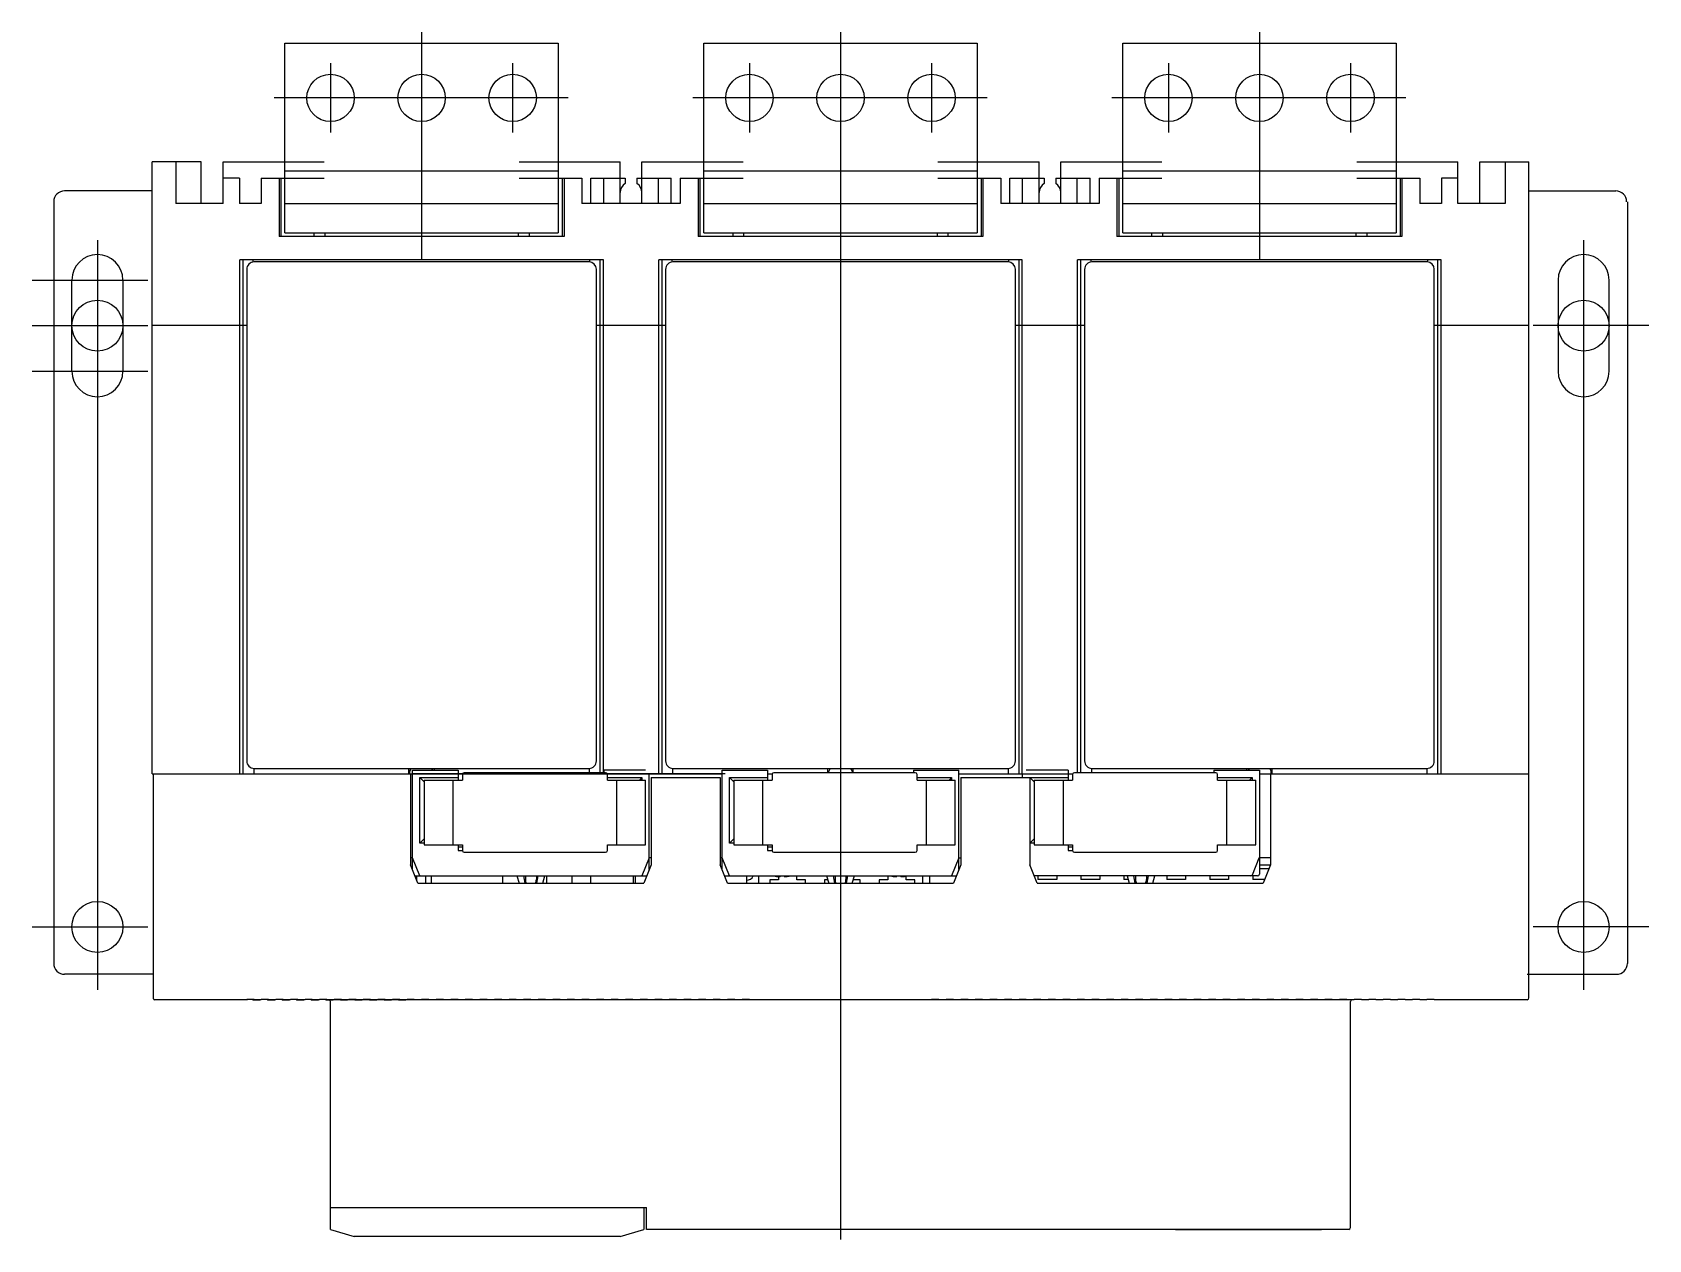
# Model space of a CAD drawing. Header units: inches. Extents: x 0 to 444, y 0 to 331.
import ezdxf

# ---------------------------------------------------------------- set-up
doc = ezdxf.new("R2010")
doc.units = ezdxf.units.IN
doc.layers.add('1', color=1, linetype='Continuous')
doc.layers.add('5', color=3, linetype='Continuous')

# ---------------------------------------------------------------- blocks, each defined once
blk = doc.blocks.new('A$C09355D79')
at = {"linetype": 'Continuous'}
for p, q in [((3, 3), (3, 78)), ((3, 78), (55, 78)), ((38, 3), (38, 78)), ((47, 3), (47, 78)), ((55, 3), (55, 78)), ((55, 3), (3, 3))]:
    blk.add_line(p, q, dxfattribs=at)
for centre in [(18, 65.5), (18, 40.5), (18, 15.5)]:
    blk.add_circle(centre, 6.5, dxfattribs=at)
at = {"layer": '1'}
for p, q in [((18, 80.73), (18, 0)), ((8.5, 65.5), (27.5, 65.5)), ((0, 40.5), (58, 40.5)), ((0.64, 40.5), (57.01, 40.5)), ((8.5, 15.5), (27.5, 15.5))]:
    blk.add_line(p, q, dxfattribs=at)
blk = doc.blocks.new('236')
at = {"linetype": 'Continuous'}
for p, q in [((29940.36, -116444.65), (29940.36, -116276.65)), ((29953.86, -116276.65), (29940.36, -116276.65)), ((29946.86, -116276.65), (29946.86, -116288.15)), ((29953.86, -116288.15), (29953.86, -116276.65)), ((29959.86, -116288.15), (29959.86, -116276.65)), ((29959.86, -116276.65), (29987.61, -116276.65)), ((30041.11, -116276.65), (30068.86, -116276.65)), ((30068.86, -116288.15), (30068.86, -116276.65)), ((30074.86, -116288.15), (30074.86, -116276.65)), ((30074.86, -116276.65), (30102.61, -116276.65)), ((30156.11, -116276.65), (30183.86, -116276.65)), ((30183.86, -116288.15), (30183.86, -116276.65)), ((30189.86, -116288.15), (30189.86, -116276.65)), ((30189.86, -116276.65), (30217.61, -116276.65)), ((30271.11, -116276.65), (30298.86, -116276.65)), ((30298.86, -116288.15), (30298.86, -116276.65)), ((30304.86, -116288.15), (30304.86, -116276.65)), ((30304.86, -116276.65), (30318.36, -116276.65)), ((30311.86, -116276.65), (30311.86, -116288.15)), ((30318.36, -116506.15), (30318.36, -116276.65)), ((29964.36, -116281.15), (29959.86, -116281.15)), ((29964.36, -116281.15), (29964.36, -116288.15)), ((29970.36, -116281.15), (29970.36, -116288.15)), ((29970.36, -116281.15), (29987.61, -116281.15)), ((29975.26, -116281.15), (29975.26, -116297.15)), ((29975.76, -116281.15), (29975.76, -116297.15)), ((30041.11, -116281.15), (30058.36, -116281.15)), ((30052.96, -116281.15), (30052.96, -116297.15)), ((30053.46, -116281.15), (30053.46, -116297.15)), ((30058.36, -116281.15), (30058.36, -116288.15)), ((30060.86, -116281.15), (30070.26, -116281.15)), ((30060.86, -116288.15), (30060.86, -116281.15)), ((30064.36, -116288.15), (30064.36, -116281.15)), ((30070.26, -116281.15), (30070.26, -116282.62)), ((30073.46, -116281.15), (30082.86, -116281.15)), ((30073.46, -116281.15), (30073.46, -116282.62)), ((30079.36, -116288.15), (30079.36, -116281.15)), ((30082.86, -116288.15), (30082.86, -116281.15)), ((30085.36, -116281.15), (30085.36, -116288.15)), ((30085.36, -116281.15), (30102.61, -116281.15)), ((30090.26, -116281.15), (30090.26, -116297.15)), ((30090.76, -116281.15), (30090.76, -116297.15)), ((30156.11, -116281.15), (30173.36, -116281.15)), ((30167.96, -116281.15), (30167.96, -116297.15)), ((30168.46, -116281.15), (30168.46, -116297.15)), ((30173.36, -116281.15), (30173.36, -116288.15)), ((30175.86, -116288.15), (30175.86, -116281.15)), ((30175.86, -116281.15), (30185.26, -116281.15)), ((30179.36, -116288.15), (30179.36, -116281.15)), ((30185.26, -116281.15), (30185.26, -116282.62)), ((30188.46, -116281.15), (30197.86, -116281.15)), ((30188.46, -116281.15), (30188.46, -116282.62)), ((30194.36, -116288.15), (30194.36, -116281.15)), ((30197.86, -116288.15), (30197.86, -116281.15)), ((30200.36, -116281.15), (30200.36, -116288.15)), ((30200.36, -116281.15), (30217.61, -116281.15)), ((30205.26, -116281.15), (30205.26, -116297.15)), ((30205.76, -116281.15), (30205.76, -116297.15)), ((30271.11, -116281.15), (30288.36, -116281.15)), ((30282.96, -116281.15), (30282.96, -116297.15)), ((30283.46, -116281.15), (30283.46, -116297.15)), ((30288.36, -116281.15), (30288.36, -116288.15)), ((30298.86, -116281.15), (30294.36, -116281.15)), ((30294.36, -116281.15), (30294.36, -116288.15)), ((29959.86, -116288.15), (29946.86, -116288.15)), ((29970.36, -116288.15), (29964.36, -116288.15)), ((30085.36, -116288.15), (30058.36, -116288.15)), ((30200.36, -116288.15), (30173.36, -116288.15)), ((30294.36, -116288.15), (30288.36, -116288.15)), ((30311.86, -116288.15), (30298.86, -116288.15)), ((30053.46, -116297.15), (29975.26, -116297.15)), ((29984.86, -116297.15), (29984.86, -116296.15)), ((29984.86, -116296.15), (30043.86, -116296.15)), ((29987.86, -116297.15), (29987.86, -116296.15)), ((30040.86, -116296.15), (30040.86, -116297.15)), ((30043.86, -116296.15), (30043.86, -116297.15)), ((30168.46, -116297.15), (30090.26, -116297.15)), ((30099.86, -116297.15), (30099.86, -116296.15)), ((30099.86, -116296.15), (30158.86, -116296.15)), ((30102.86, -116297.15), (30102.86, -116296.15)), ((30155.86, -116296.15), (30155.86, -116297.15)), ((30158.86, -116296.15), (30158.86, -116297.15)), ((30283.46, -116297.15), (30205.26, -116297.15)), ((30214.86, -116296.15), (30273.86, -116296.15)), ((30214.86, -116297.15), (30214.86, -116296.15)), ((30217.86, -116297.15), (30217.86, -116296.15)), ((30270.86, -116296.15), (30270.86, -116297.15)), ((30273.86, -116296.15), (30273.86, -116297.15)), ((30064.27, -116303.55), (29964.45, -116303.55)), ((29964.45, -116444.65), (29964.45, -116303.55)), ((29965.36, -116444.65), (29965.36, -116303.55)), ((29966.36, -116306.2), (29966.36, -116441.1)), ((29968.16, -116304.15), (29968.16, -116303.55)), ((30060.36, -116304.15), (29968.41, -116304.15)), ((30060.56, -116304.15), (30060.56, -116303.55)), ((30062.36, -116441.1), (30062.36, -116306.15)), ((30063.36, -116444.35), (30063.36, -116303.55)), ((30064.27, -116444.35), (30064.27, -116303.55)), ((30179.27, -116303.55), (30079.45, -116303.55)), ((30079.45, -116444.65), (30079.45, -116303.55)), ((30080.36, -116444.65), (30080.36, -116303.55)), ((30081.36, -116306.2), (30081.36, -116441.1)), ((30083.16, -116304.15), (30083.16, -116303.55)), ((30175.36, -116304.15), (30083.41, -116304.15)), ((30175.56, -116304.15), (30175.56, -116303.55)), ((30177.36, -116441.1), (30177.36, -116306.15)), ((30178.36, -116444.65), (30178.36, -116303.55)), ((30179.27, -116444.65), (30179.27, -116303.55)), ((30294.27, -116303.55), (30194.45, -116303.55)), ((30194.45, -116444.35), (30194.45, -116303.55)), ((30195.36, -116444.35), (30195.36, -116303.55)), ((30196.36, -116306.2), (30196.36, -116441.1)), ((30198.16, -116304.15), (30198.16, -116303.55)), ((30290.36, -116304.15), (30198.41, -116304.15)), ((30290.56, -116304.15), (30290.56, -116303.55)), ((30292.36, -116441.1), (30292.36, -116306.15)), ((30293.36, -116444.65), (30293.36, -116303.55)), ((30294.27, -116444.65), (30294.27, -116303.55)), ((29966.36, -116321.65), (29940.36, -116321.65)), ((30081.36, -116321.65), (30062.36, -116321.65)), ((30196.36, -116321.65), (30177.36, -116321.65)), ((30318.36, -116321.65), (30292.36, -116321.65)), ((29968.36, -116444.65), (29968.36, -116443.15)), ((29968.41, -116443.15), (30060.31, -116443.15)), ((30010.86, -116444.65), (30010.86, -116443.15)), ((30010.86, -116443.65), (30011.26, -116443.65)), ((30011.51, -116443.15), (30011.11, -116443.95)), ((30011.11, -116444.65), (30011.11, -116443.95)), ((30011.86, -116443.65), (30024.36, -116443.65)), ((30011.86, -116470.9), (30011.86, -116443.65)), ((30017.46, -116443.65), (30017.21, -116443.15)), ((30017.86, -116443.65), (30017.86, -116443.15)), ((30024.36, -116443.65), (30024.36, -116446.35)), ((30060.36, -116443.15), (30060.36, -116444.35)), ((30075.86, -116443.65), (30064.36, -116443.65)), ((30064.36, -116443.65), (30064.36, -116444.35)), ((30083.36, -116444.65), (30083.36, -116443.15)), ((30083.41, -116443.15), (30175.31, -116443.15)), ((30096.86, -116443.65), (30109.36, -116443.65)), ((30096.86, -116470.9), (30096.86, -116443.65)), ((30109.36, -116443.65), (30109.36, -116446.35)), ((30125.86, -116444.35), (30125.86, -116443.15)), ((30126.51, -116443.15), (30126.11, -116443.95)), ((30126.11, -116444.35), (30126.11, -116443.95)), ((30132.61, -116443.95), (30132.21, -116443.15)), ((30132.61, -116444.35), (30132.61, -116443.95)), ((30132.86, -116444.35), (30132.86, -116443.15)), ((30149.36, -116443.65), (30149.36, -116444.35)), ((30149.36, -116443.65), (30161.86, -116443.65)), ((30161.86, -116470.9), (30161.86, -116443.65)), ((30175.36, -116443.15), (30175.36, -116444.65)), ((30191.86, -116443.65), (30180.36, -116443.65)), ((30191.86, -116443.65), (30191.86, -116446.35)), ((30198.36, -116444.35), (30198.36, -116443.15)), ((30198.41, -116443.15), (30290.31, -116443.15)), ((30231.86, -116443.65), (30244.36, -116443.65)), ((30231.86, -116443.65), (30231.86, -116444.35)), ((30240.86, -116443.65), (30240.86, -116443.15)), ((30241.51, -116443.15), (30241.26, -116443.65)), ((30244.36, -116443.65), (30244.36, -116472.15)), ((30247.61, -116443.95), (30247.21, -116443.15)), ((30247.46, -116443.65), (30247.86, -116443.65)), ((30247.61, -116444.65), (30247.61, -116443.95)), ((30247.86, -116444.65), (30247.86, -116443.15)), ((30290.36, -116443.15), (30290.36, -116444.65)), ((29940.36, -116444.65), (30096.86, -116444.65)), ((29940.76, -116506.35), (29940.76, -116444.65)), ((30011.36, -116444.65), (30011.36, -116469.65)), ((30097.72, -116444.65), (30011.86, -116444.65)), ((30013.86, -116445.65), (30024.36, -116445.65)), ((30013.86, -116445.65), (30015.06, -116446.85)), ((30013.86, -116463.65), (30013.86, -116445.65)), ((30015.06, -116446.35), (30025.56, -116446.35)), ((30015.06, -116446.35), (30015.06, -116464.15)), ((30023.06, -116464.15), (30023.06, -116446.35)), ((30024.36, -116444.65), (30025.56, -116444.65)), ((30025.56, -116444.85), (30025.56, -116446.35)), ((30064.86, -116444.35), (30026.06, -116444.35)), ((30065.36, -116444.65), (30096.86, -116444.65)), ((30065.36, -116446.35), (30065.36, -116444.85)), ((30065.36, -116445.65), (30074.86, -116445.65)), ((30065.36, -116446.35), (30075.86, -116446.35)), ((30067.86, -116446.35), (30067.86, -116464.15)), ((30074.86, -116445.65), (30074.16, -116446.35)), ((30074.86, -116445.65), (30074.86, -116446.35)), ((30075.86, -116464.15), (30075.86, -116446.35)), ((30076.86, -116470.9), (30076.86, -116444.65)), ((30077.36, -116445.65), (30077.36, -116469.65)), ((30077.36, -116445.65), (30096.36, -116445.65)), ((30096.36, -116445.65), (30096.36, -116469.65)), ((30098.86, -116445.65), (30109.36, -116445.65)), ((30098.86, -116445.65), (30100.06, -116446.85)), ((30098.86, -116463.65), (30098.86, -116445.65)), ((30100.06, -116446.35), (30110.56, -116446.35)), ((30100.06, -116446.35), (30100.06, -116464.15)), ((30108.06, -116464.15), (30108.06, -116446.35)), ((30109.36, -116444.65), (30110.56, -116444.65)), ((30110.56, -116444.85), (30110.56, -116446.35)), ((30149.86, -116444.35), (30111.06, -116444.35)), ((30150.36, -116446.35), (30150.36, -116444.85)), ((30150.36, -116445.65), (30159.86, -116445.65)), ((30150.36, -116446.35), (30160.86, -116446.35)), ((30152.86, -116446.35), (30152.86, -116464.15)), ((30159.86, -116445.65), (30159.16, -116446.35)), ((30159.86, -116445.65), (30159.86, -116446.35)), ((30160.86, -116464.15), (30160.86, -116446.35)), ((30161.86, -116444.65), (30193.06, -116444.65)), ((30162.36, -116445.65), (30162.36, -116469.65)), ((30162.36, -116445.65), (30191.86, -116445.65)), ((30179.36, -116445.65), (30179.36, -116444.65)), ((30181.36, -116445.65), (30181.36, -116469.65)), ((30181.36, -116445.65), (30182.56, -116446.85)), ((30182.56, -116446.35), (30193.06, -116446.35)), ((30182.56, -116446.35), (30182.56, -116464.15)), ((30190.56, -116464.15), (30190.56, -116446.35)), ((30193.06, -116444.85), (30193.06, -116446.35)), ((30232.36, -116444.35), (30193.56, -116444.35)), ((30232.86, -116446.35), (30232.86, -116444.85)), ((30232.86, -116445.65), (30242.36, -116445.65)), ((30232.86, -116446.35), (30243.36, -116446.35)), ((30235.36, -116446.35), (30235.36, -116464.15)), ((30242.36, -116445.65), (30241.66, -116446.35)), ((30242.36, -116445.65), (30242.36, -116446.35)), ((30243.36, -116464.15), (30243.36, -116446.35)), ((30244.36, -116444.65), (30318.36, -116444.65)), ((30247.36, -116444.65), (30247.36, -116469.65)), ((30013.86, -116463.65), (30015.06, -116462.45)), ((30015.06, -116463.65), (30013.86, -116463.65)), ((30015.06, -116464.15), (30025.56, -116464.15)), ((30024.36, -116464.15), (30024.36, -116465.65)), ((30024.36, -116464.65), (30025.56, -116464.65)), ((30024.36, -116465.65), (30025.56, -116465.65)), ((30025.56, -116464.15), (30025.56, -116465.65)), ((30026.06, -116466.15), (30064.86, -116466.15)), ((30065.36, -116464.15), (30075.86, -116464.15)), ((30065.36, -116465.65), (30065.36, -116464.15)), ((30098.86, -116463.65), (30100.06, -116462.45)), ((30100.06, -116463.65), (30098.86, -116463.65)), ((30100.06, -116464.15), (30110.56, -116464.15)), ((30109.36, -116464.15), (30109.36, -116465.65)), ((30109.36, -116464.65), (30110.56, -116464.65)), ((30109.36, -116465.65), (30110.56, -116465.65)), ((30110.56, -116464.15), (30110.56, -116465.65)), ((30111.06, -116466.15), (30149.86, -116466.15)), ((30150.36, -116465.65), (30150.36, -116464.15)), ((30150.36, -116464.15), (30160.86, -116464.15)), ((30181.36, -116463.65), (30182.56, -116462.45)), ((30182.56, -116463.65), (30181.36, -116463.65)), ((30182.56, -116464.15), (30193.06, -116464.15)), ((30191.86, -116464.15), (30191.86, -116465.65)), ((30191.86, -116464.65), (30193.06, -116464.65)), ((30191.86, -116465.65), (30193.06, -116465.65)), ((30193.06, -116464.15), (30193.06, -116465.65)), ((30193.56, -116466.15), (30232.36, -116466.15)), ((30232.86, -116464.15), (30243.36, -116464.15)), ((30232.86, -116465.65), (30232.86, -116464.15)), ((30011.86, -116467.65), (30011.36, -116467.65)), ((30013.36, -116474.65), (30011.36, -116469.65)), ((30011.56, -116470.21), (30011.86, -116470.21)), ((30013.86, -116472.65), (30011.86, -116467.65)), ((30076.86, -116467.65), (30074.86, -116472.65)), ((30077.36, -116469.65), (30075.36, -116474.65)), ((30077.36, -116467.65), (30076.86, -116467.65)), ((30096.86, -116467.65), (30096.36, -116467.65)), ((30098.36, -116474.65), (30096.36, -116469.65)), ((30098.86, -116472.65), (30096.86, -116467.65)), ((30161.86, -116467.65), (30159.86, -116472.65)), ((30162.36, -116469.65), (30160.36, -116474.65)), ((30161.86, -116467.65), (30162.36, -116467.65)), ((30183.36, -116474.65), (30181.36, -116469.65)), ((30242.48, -116472.34), (30244.32, -116467.74)), ((30247.36, -116467.65), (30244.36, -116467.65)), ((30244.36, -116469.65), (30247.36, -116469.65)), ((30244.36, -116470.65), (30246.96, -116470.65)), ((30247.36, -116469.65), (30245.36, -116474.65)), ((30012.86, -116472.65), (30075.86, -116472.65)), ((30013.06, -116473.9), (30013.06, -116472.65)), ((30013.36, -116474.65), (30075.36, -116474.65)), ((30015.56, -116474.65), (30015.56, -116472.65)), ((30017.06, -116474.65), (30017.06, -116472.65)), ((30036.66, -116474.65), (30036.66, -116472.65)), ((30040.53, -116472.65), (30041.12, -116474.65)), ((30042.33, -116472.65), (30042.69, -116474.65)), ((30042.86, -116472.65), (30042.86, -116473.68)), ((30045.86, -116472.65), (30045.86, -116473.68)), ((30046.03, -116474.65), (30046.38, -116472.65)), ((30047.6, -116474.65), (30048.18, -116472.65)), ((30048.66, -116472.65), (30048.66, -116474.65)), ((30055.56, -116472.65), (30055.56, -116474.65)), ((30060.76, -116472.65), (30060.76, -116474.65)), ((30072.56, -116474.65), (30072.56, -116472.65)), ((30073.06, -116474.65), (30073.06, -116472.65)), ((30097.86, -116472.65), (30160.86, -116472.65)), ((30098.36, -116474.65), (30160.36, -116474.65)), ((30103.56, -116472.65), (30103.56, -116474.65)), ((30106.86, -116472.65), (30106.86, -116474.65)), ((30112.36, -116473.7), (30109.96, -116473.7)), ((30109.96, -116473.7), (30109.96, -116474.65)), ((30112.36, -116472.85), (30112.36, -116473.7)), ((30112.83, -116472.81), (30112.85, -116472.65)), ((30113.87, -116472.65), (30113.88, -116472.81)), ((30117.36, -116473.7), (30117.36, -116472.65)), ((30119.76, -116473.7), (30117.36, -116473.7)), ((30119.76, -116474.65), (30119.76, -116473.7)), ((30125.84, -116473.7), (30124.96, -116473.7)), ((30124.96, -116473.7), (30124.96, -116474.65)), ((30125.53, -116472.65), (30126.12, -116474.65)), ((30127.33, -116472.65), (30127.69, -116474.65)), ((30127.36, -116472.65), (30127.36, -116472.79)), ((30127.86, -116472.65), (30127.86, -116473.68)), ((30130.86, -116472.65), (30130.86, -116473.68)), ((30131.03, -116474.65), (30131.38, -116472.65)), ((30132.6, -116474.65), (30133.18, -116472.65)), ((30134.76, -116473.7), (30132.88, -116473.7)), ((30134.76, -116474.65), (30134.76, -116473.7)), ((30142.36, -116473.7), (30139.96, -116473.7)), ((30139.96, -116473.7), (30139.96, -116474.65)), ((30142.36, -116472.65), (30142.36, -116473.7)), ((30144.83, -116472.81), (30144.85, -116472.65)), ((30145.87, -116472.65), (30145.88, -116472.81)), ((30147.36, -116473.7), (30147.36, -116472.68)), ((30149.76, -116473.7), (30147.36, -116473.7)), ((30149.76, -116474.65), (30149.76, -116473.7)), ((30151.86, -116472.65), (30151.86, -116474.65)), ((30153.86, -116474.65), (30153.86, -116472.65)), ((30243.86, -116472.65), (30182.56, -116472.65)), ((30183.36, -116474.65), (30245.36, -116474.65)), ((30183.51, -116472.65), (30183.51, -116473.65)), ((30188.71, -116473.65), (30183.51, -116473.65)), ((30188.71, -116472.65), (30188.71, -116473.65)), ((30195.31, -116472.65), (30195.31, -116473.65)), ((30200.51, -116473.65), (30195.31, -116473.65)), ((30200.51, -116472.65), (30200.51, -116473.65)), ((30207.11, -116472.65), (30207.11, -116473.65)), ((30208.32, -116473.65), (30207.11, -116473.65)), ((30208.03, -116472.65), (30208.62, -116474.65)), ((30209.83, -116472.65), (30210.19, -116474.65)), ((30210.36, -116473.65), (30210.01, -116473.65)), ((30210.36, -116472.65), (30210.36, -116473.68)), ((30213.36, -116472.65), (30213.36, -116473.68)), ((30213.53, -116474.65), (30213.88, -116472.65)), ((30215.1, -116474.65), (30215.68, -116472.65)), ((30218.91, -116472.65), (30218.91, -116473.65)), ((30224.11, -116473.65), (30218.91, -116473.65)), ((30224.11, -116472.65), (30224.11, -116473.65)), ((30230.71, -116472.65), (30230.71, -116473.65)), ((30235.91, -116473.65), (30230.71, -116473.65)), ((30235.91, -116472.65), (30235.91, -116473.65)), ((30242.51, -116472.65), (30242.51, -116473.65)), ((30245.76, -116473.65), (30242.51, -116473.65)), ((29966.56, -116506.65), (29941.06, -116506.65)), ((29968.36, -116506.55), (29966.36, -116506.55)), ((29966.36, -116506.65), (29966.36, -116506.55)), ((29968.06, -116506.65), (29968.06, -116506.75)), ((29970.06, -116506.75), (29968.06, -116506.75)), ((29968.36, -116506.65), (29968.36, -116506.55)), ((29970.36, -116506.65), (29968.36, -116506.65)), ((29970.06, -116506.65), (29970.06, -116506.75)), ((29972.36, -116506.55), (29970.36, -116506.55)), ((29970.36, -116506.65), (29970.36, -116506.55)), ((29972.06, -116506.65), (29972.06, -116506.75)), ((29974.06, -116506.75), (29972.06, -116506.75)), ((29972.36, -116506.65), (29972.36, -116506.55)), ((29974.36, -116506.65), (29972.36, -116506.65)), ((29974.06, -116506.65), (29974.06, -116506.75)), ((29976.36, -116506.55), (29974.36, -116506.55)), ((29974.36, -116506.65), (29974.36, -116506.55)), ((29976.06, -116506.65), (29976.06, -116506.75)), ((29978.06, -116506.75), (29976.06, -116506.75)), ((29976.36, -116506.65), (29976.36, -116506.55)), ((29978.36, -116506.65), (29976.36, -116506.65)), ((29978.06, -116506.65), (29978.06, -116506.75)), ((29980.36, -116506.55), (29978.36, -116506.55)), ((29978.36, -116506.65), (29978.36, -116506.55)), ((29980.06, -116506.65), (29980.06, -116506.75)), ((29982.06, -116506.75), (29980.06, -116506.75)), ((29980.36, -116506.65), (29980.36, -116506.55)), ((29982.36, -116506.65), (29980.36, -116506.65)), ((29982.06, -116506.65), (29982.06, -116506.75)), ((29984.36, -116506.55), (29982.36, -116506.55)), ((29982.36, -116506.65), (29982.36, -116506.55)), ((29984.06, -116506.65), (29984.06, -116506.75)), ((29986.06, -116506.75), (29984.06, -116506.75)), ((29984.36, -116506.65), (29984.36, -116506.55)), ((29986.36, -116506.65), (29984.36, -116506.65)), ((29986.06, -116506.65), (29986.06, -116506.75)), ((29988.36, -116506.55), (29986.36, -116506.55)), ((29986.36, -116506.65), (29986.36, -116506.55)), ((29988.06, -116506.65), (29988.06, -116506.75)), ((29990.06, -116506.75), (29988.06, -116506.75)), ((29988.36, -116506.65), (29988.36, -116506.55)), ((30270.36, -116506.65), (29988.36, -116506.65)), ((29989.36, -116569.65), (29989.36, -116507.15)), ((29990.06, -116506.65), (29990.06, -116506.75)), ((29992.36, -116506.55), (29990.36, -116506.55)), ((29990.36, -116506.65), (29990.36, -116506.55)), ((29992.06, -116506.65), (29992.06, -116506.75)), ((29994.06, -116506.75), (29992.06, -116506.75)), ((29992.36, -116506.65), (29992.36, -116506.55)), ((29994.06, -116506.65), (29994.06, -116506.75)), ((29996.36, -116506.55), (29994.36, -116506.55)), ((29994.36, -116506.65), (29994.36, -116506.55)), ((29996.06, -116506.65), (29996.06, -116506.75)), ((29998.06, -116506.75), (29996.06, -116506.75)), ((29996.36, -116506.65), (29996.36, -116506.55)), ((29998.06, -116506.65), (29998.06, -116506.75)), ((30000.36, -116506.55), (29998.36, -116506.55)), ((29998.36, -116506.65), (29998.36, -116506.55)), ((30000.06, -116506.65), (30000.06, -116506.75)), ((30002.06, -116506.75), (30000.06, -116506.75)), ((30000.36, -116506.65), (30000.36, -116506.55)), ((30002.06, -116506.65), (30002.06, -116506.75)), ((30004.36, -116506.55), (30002.36, -116506.55)), ((30002.36, -116506.65), (30002.36, -116506.55)), ((30004.06, -116506.65), (30004.06, -116506.75)), ((30006.06, -116506.75), (30004.06, -116506.75)), ((30004.36, -116506.65), (30004.36, -116506.55)), ((30006.06, -116506.65), (30006.06, -116506.75)), ((30008.36, -116506.55), (30006.36, -116506.55)), ((30006.36, -116506.65), (30006.36, -116506.55)), ((30008.06, -116506.65), (30008.06, -116506.75)), ((30010.06, -116506.75), (30008.06, -116506.75)), ((30008.36, -116506.65), (30008.36, -116506.55)), ((30010.06, -116506.65), (30010.06, -116506.75)), ((30012.36, -116506.55), (30010.36, -116506.55)), ((30010.36, -116506.65), (30010.36, -116506.55)), ((30012.06, -116506.65), (30012.06, -116506.75)), ((30012.36, -116506.65), (30012.36, -116506.55)), ((30016.36, -116506.55), (30014.36, -116506.55)), ((30014.36, -116506.65), (30014.36, -116506.55)), ((30016.36, -116506.65), (30016.36, -116506.55)), ((30020.36, -116506.55), (30018.36, -116506.55)), ((30018.36, -116506.65), (30018.36, -116506.55)), ((30020.36, -116506.65), (30020.36, -116506.55)), ((30024.36, -116506.55), (30022.36, -116506.55)), ((30022.36, -116506.65), (30022.36, -116506.55)), ((30024.36, -116506.65), (30024.36, -116506.55)), ((30026.36, -116506.65), (30026.36, -116506.55)), ((30028.36, -116506.55), (30026.36, -116506.55)), ((30028.36, -116506.65), (30028.36, -116506.55)), ((30032.36, -116506.55), (30030.36, -116506.55)), ((30030.36, -116506.65), (30030.36, -116506.55)), ((30032.36, -116506.65), (30032.36, -116506.55)), ((30036.36, -116506.55), (30034.36, -116506.55)), ((30034.36, -116506.65), (30034.36, -116506.55)), ((30036.36, -116506.65), (30036.36, -116506.55)), ((30040.36, -116506.55), (30038.36, -116506.55)), ((30038.36, -116506.65), (30038.36, -116506.55)), ((30040.36, -116506.65), (30040.36, -116506.55)), ((30044.36, -116506.55), (30042.36, -116506.55)), ((30042.36, -116506.65), (30042.36, -116506.55)), ((30044.36, -116506.65), (30044.36, -116506.55)), ((30048.36, -116506.55), (30046.36, -116506.55)), ((30046.36, -116506.65), (30046.36, -116506.55)), ((30048.36, -116506.65), (30048.36, -116506.55)), ((30052.36, -116506.55), (30050.36, -116506.55)), ((30050.36, -116506.65), (30050.36, -116506.55)), ((30052.36, -116506.65), (30052.36, -116506.55)), ((30056.36, -116506.55), (30054.36, -116506.55)), ((30054.36, -116506.65), (30054.36, -116506.55)), ((30056.36, -116506.65), (30056.36, -116506.55)), ((30058.36, -116506.65), (30058.36, -116506.55)), ((30060.36, -116506.55), (30058.36, -116506.55)), ((30060.36, -116506.65), (30060.36, -116506.55)), ((30064.36, -116506.55), (30062.36, -116506.55)), ((30062.36, -116506.65), (30062.36, -116506.55)), ((30064.36, -116506.65), (30064.36, -116506.55)), ((30068.36, -116506.55), (30066.36, -116506.55)), ((30066.36, -116506.65), (30066.36, -116506.55)), ((30068.36, -116506.65), (30068.36, -116506.55)), ((30072.36, -116506.55), (30070.36, -116506.55)), ((30070.36, -116506.65), (30070.36, -116506.55)), ((30072.36, -116506.65), (30072.36, -116506.55)), ((30076.36, -116506.55), (30074.36, -116506.55)), ((30074.36, -116506.65), (30074.36, -116506.55)), ((30076.36, -116506.65), (30076.36, -116506.55)), ((30080.36, -116506.55), (30078.36, -116506.55)), ((30078.36, -116506.65), (30078.36, -116506.55)), ((30080.36, -116506.65), (30080.36, -116506.55)), ((30084.36, -116506.55), (30082.36, -116506.55)), ((30082.36, -116506.65), (30082.36, -116506.55)), ((30084.36, -116506.65), (30084.36, -116506.55)), ((30088.36, -116506.55), (30086.36, -116506.55)), ((30086.36, -116506.65), (30086.36, -116506.55)), ((30088.36, -116506.65), (30088.36, -116506.55)), ((30092.36, -116506.55), (30090.36, -116506.55)), ((30090.36, -116506.65), (30090.36, -116506.55)), ((30092.36, -116506.65), (30092.36, -116506.55)), ((30096.36, -116506.55), (30094.36, -116506.55)), ((30094.36, -116506.65), (30094.36, -116506.55)), ((30096.36, -116506.65), (30096.36, -116506.55)), ((30100.36, -116506.55), (30098.36, -116506.55)), ((30098.36, -116506.65), (30098.36, -116506.55)), ((30100.36, -116506.65), (30100.36, -116506.55)), ((30104.36, -116506.55), (30102.36, -116506.55)), ((30102.36, -116506.65), (30102.36, -116506.55)), ((30104.36, -116506.65), (30104.36, -116506.55)), ((30156.36, -116506.55), (30154.36, -116506.55)), ((30154.36, -116506.65), (30154.36, -116506.55)), ((30156.36, -116506.65), (30156.36, -116506.55)), ((30160.36, -116506.55), (30158.36, -116506.55)), ((30158.36, -116506.65), (30158.36, -116506.55)), ((30160.36, -116506.65), (30160.36, -116506.55)), ((30164.36, -116506.55), (30162.36, -116506.55)), ((30162.36, -116506.65), (30162.36, -116506.55)), ((30164.36, -116506.65), (30164.36, -116506.55)), ((30168.36, -116506.55), (30166.36, -116506.55)), ((30166.36, -116506.65), (30166.36, -116506.55)), ((30168.36, -116506.65), (30168.36, -116506.55)), ((30172.36, -116506.55), (30170.36, -116506.55)), ((30170.36, -116506.65), (30170.36, -116506.55)), ((30172.36, -116506.65), (30172.36, -116506.55)), ((30176.36, -116506.55), (30174.36, -116506.55)), ((30174.36, -116506.65), (30174.36, -116506.55)), ((30176.36, -116506.65), (30176.36, -116506.55)), ((30180.36, -116506.55), (30178.36, -116506.55)), ((30178.36, -116506.65), (30178.36, -116506.55)), ((30180.36, -116506.65), (30180.36, -116506.55)), ((30184.36, -116506.55), (30182.36, -116506.55)), ((30182.36, -116506.65), (30182.36, -116506.55)), ((30184.36, -116506.65), (30184.36, -116506.55)), ((30188.36, -116506.55), (30186.36, -116506.55)), ((30186.36, -116506.65), (30186.36, -116506.55)), ((30188.36, -116506.65), (30188.36, -116506.55)), ((30192.36, -116506.55), (30190.36, -116506.55)), ((30190.36, -116506.65), (30190.36, -116506.55)), ((30192.36, -116506.65), (30192.36, -116506.55)), ((30196.36, -116506.55), (30194.36, -116506.55)), ((30194.36, -116506.65), (30194.36, -116506.55)), ((30196.36, -116506.65), (30196.36, -116506.55)), ((30200.36, -116506.55), (30198.36, -116506.55)), ((30198.36, -116506.65), (30198.36, -116506.55)), ((30200.36, -116506.65), (30200.36, -116506.55)), ((30204.36, -116506.55), (30202.36, -116506.55)), ((30202.36, -116506.65), (30202.36, -116506.55)), ((30204.36, -116506.65), (30204.36, -116506.55)), ((30208.36, -116506.55), (30206.36, -116506.55)), ((30206.36, -116506.65), (30206.36, -116506.55)), ((30208.36, -116506.65), (30208.36, -116506.55)), ((30210.36, -116506.65), (30210.36, -116506.55)), ((30212.36, -116506.55), (30210.36, -116506.55)), ((30212.36, -116506.65), (30212.36, -116506.55)), ((30216.36, -116506.55), (30214.36, -116506.55)), ((30214.36, -116506.65), (30214.36, -116506.55)), ((30216.36, -116506.65), (30216.36, -116506.55)), ((30220.36, -116506.55), (30218.36, -116506.55)), ((30218.36, -116506.65), (30218.36, -116506.55)), ((30220.36, -116506.65), (30220.36, -116506.55)), ((30224.36, -116506.55), (30222.36, -116506.55)), ((30222.36, -116506.65), (30222.36, -116506.55)), ((30224.36, -116506.65), (30224.36, -116506.55)), ((30228.36, -116506.55), (30226.36, -116506.55)), ((30226.36, -116506.65), (30226.36, -116506.55)), ((30228.36, -116506.65), (30228.36, -116506.55)), ((30232.36, -116506.55), (30230.36, -116506.55)), ((30230.36, -116506.65), (30230.36, -116506.55)), ((30232.36, -116506.65), (30232.36, -116506.55)), ((30236.36, -116506.55), (30234.36, -116506.55)), ((30234.36, -116506.65), (30234.36, -116506.55)), ((30236.36, -116506.65), (30236.36, -116506.55)), ((30240.36, -116506.55), (30238.36, -116506.55)), ((30238.36, -116506.65), (30238.36, -116506.55)), ((30240.36, -116506.65), (30240.36, -116506.55)), ((30242.36, -116506.65), (30242.36, -116506.55)), ((30244.36, -116506.55), (30242.36, -116506.55)), ((30244.36, -116506.65), (30244.36, -116506.55)), ((30248.36, -116506.55), (30246.36, -116506.55)), ((30246.36, -116506.65), (30246.36, -116506.55)), ((30248.36, -116506.65), (30248.36, -116506.55)), ((30252.36, -116506.55), (30250.36, -116506.55)), ((30250.36, -116506.65), (30250.36, -116506.55)), ((30252.36, -116506.65), (30252.36, -116506.55)), ((30256.36, -116506.55), (30254.36, -116506.55)), ((30254.36, -116506.65), (30254.36, -116506.55)), ((30256.36, -116506.65), (30256.36, -116506.55)), ((30260.36, -116506.55), (30258.36, -116506.55)), ((30258.36, -116506.65), (30258.36, -116506.55)), ((30260.36, -116506.65), (30260.36, -116506.55)), ((30264.36, -116506.55), (30262.36, -116506.55)), ((30262.36, -116506.65), (30262.36, -116506.55)), ((30264.36, -116506.65), (30264.36, -116506.55)), ((30268.36, -116506.55), (30266.36, -116506.55)), ((30266.36, -116506.65), (30266.36, -116506.55)), ((30268.36, -116506.65), (30268.36, -116506.55)), ((30269.36, -116569.15), (30269.36, -116507.15)), ((30272.36, -116506.55), (30270.36, -116506.55)), ((30270.36, -116506.65), (30270.36, -116506.55)), ((30272.36, -116506.65), (30272.36, -116506.55)), ((30274.36, -116506.65), (30272.36, -116506.65)), ((30276.36, -116506.55), (30274.36, -116506.55)), ((30274.36, -116506.65), (30274.36, -116506.55)), ((30276.36, -116506.65), (30276.36, -116506.55)), ((30278.36, -116506.65), (30276.36, -116506.65)), ((30280.36, -116506.55), (30278.36, -116506.55)), ((30278.36, -116506.65), (30278.36, -116506.55)), ((30280.36, -116506.65), (30280.36, -116506.55)), ((30282.36, -116506.65), (30280.36, -116506.65)), ((30284.36, -116506.55), (30282.36, -116506.55)), ((30282.36, -116506.65), (30282.36, -116506.55)), ((30284.36, -116506.65), (30284.36, -116506.55)), ((30286.36, -116506.65), (30284.36, -116506.65)), ((30288.36, -116506.55), (30286.36, -116506.55)), ((30286.36, -116506.65), (30286.36, -116506.55)), ((30288.36, -116506.65), (30288.36, -116506.55)), ((30290.36, -116506.65), (30288.36, -116506.65)), ((30292.36, -116506.55), (30290.36, -116506.55)), ((30290.36, -116506.65), (30290.36, -116506.55)), ((30292.36, -116506.65), (30292.36, -116506.55)), ((30317.86, -116506.65), (30292.36, -116506.65)), ((29989.36, -116563.65), (30076.06, -116563.65)), ((30075.36, -116563.65), (30075.36, -116569.65)), ((30076.06, -116569.65), (30076.06, -116563.65)), ((29989.36, -116569.65), (29995.86, -116571.65)), ((30068.86, -116571.65), (29995.86, -116571.65)), ((30068.86, -116571.65), (30075.36, -116569.65)), ((30268.86, -116569.65), (30076.06, -116569.65)), ((30221.36, -116569.65), (30221.36, -116569.75)), ((30261.36, -116569.75), (30221.36, -116569.75)), ((30261.36, -116569.65), (30261.36, -116569.75))]:
    blk.add_line(p, q, dxfattribs=at)
for p, q in [((29913.36, -116287.65), (29913.36, -116496.65)), ((29940.36, -116284.65), (29916.36, -116284.65)), ((30318.36, -116284.65), (30342.16, -116284.65)), ((30345.36, -116287.65), (30345.36, -116496.65)), ((29918.36, -116334.15), (29918.36, -116309.15)), ((29932.36, -116309.15), (29932.36, -116334.15)), ((30326.36, -116309.15), (30326.36, -116334.15)), ((30340.36, -116334.15), (30340.36, -116309.15)), ((29940.86, -116499.65), (29916.36, -116499.65)), ((30317.86, -116499.65), (30342.36, -116499.65))]:
    blk.add_line(p, q)
for centre in [(29925.36, -116486.65), (30333.36, -116486.65)]:
    blk.add_circle(centre, 7)
for centre, radius, start, end in [((30071.86, -116285.15), 3, 122.231, 180), ((30071.86, -116285.15), 3, 0, 57.769), ((30186.86, -116285.15), 3, 122.231, 180), ((30186.86, -116285.15), 3, 0, 57.769), ((29968.41, -116306.2), 2.05, 90, 180), ((30060.36, -116306.15), 2, 0, 90), ((30083.41, -116306.2), 2.05, 90, 180), ((30175.36, -116306.15), 2, 0, 90), ((30198.41, -116306.2), 2.05, 90, 180), ((30290.36, -116306.15), 2, 0, 90), ((29968.41, -116441.1), 2.05, 180, 270), ((30060.31, -116441.1), 2.05, 270, 0), ((30083.41, -116441.1), 2.05, 180, 270), ((30175.31, -116441.1), 2.05, 270, 0), ((30198.41, -116441.1), 2.05, 180, 270), ((30290.31, -116441.1), 2.05, 270, 0), ((30026.06, -116444.85), 0.5, 90, 180), ((30064.86, -116444.85), 0.5, 0, 90), ((30111.06, -116444.85), 0.5, 90, 180), ((30149.86, -116444.85), 0.5, 0, 90), ((30193.56, -116444.85), 0.5, 90, 180), ((30232.36, -116444.85), 0.5, 0, 90), ((30026.06, -116465.65), 0.5, 180, 270), ((30064.86, -116465.65), 0.5, 270, 0), ((30111.06, -116465.65), 0.5, 180, 270), ((30149.86, -116465.65), 0.5, 270, 0), ((30193.56, -116465.65), 0.5, 180, 270), ((30232.36, -116465.65), 0.5, 270, 0), ((30243.86, -116467.56), 0.5, 338.1986, 0), ((30012.86, -116471.65), 1, 251.24, 270), ((30044.86, -116473.68), 2, 180, 209.2941), ((30043.86, -116473.68), 2, 330.7059, 0), ((30075.86, -116471.65), 1, 270, 288.76), ((30097.86, -116471.65), 1, 251.24, 270), ((30103.56, -116471.85), 2, 270, 336.3979), ((30129.86, -116473.68), 2, 180, 209.2941), ((30128.86, -116473.68), 2, 330.7059, 0), ((30160.86, -116471.65), 1, 270, 288.76), ((30212.36, -116473.68), 2, 180, 209.2941), ((30211.36, -116473.68), 2, 330.7059, 0), ((30242.02, -116472.15), 0.5, 269.9984, 338.1943), ((30243.86, -116472.15), 0.5, 270, 0), ((30317.86, -116506.15), 0.5, 270, 0), ((29941.06, -116506.35), 0.3, 180, 270), ((29988.86, -116507.15), 0.5, 0, 90), ((30269.86, -116507.15), 0.5, 90, 180), ((30268.86, -116569.15), 0.5, 270, 0)]:
    blk.add_arc(centre, radius, start, end, dxfattribs=at)
for centre, radius, start, end in [((29916.36, -116287.65), 3, 90, 180), ((30342.16, -116287.65), 3, 0, 90), ((29925.36, -116309.15), 7, 0, 180), ((30333.36, -116309.15), 7, 0, 180), ((29925.36, -116334.15), 7, 180, 0), ((30333.36, -116334.15), 7, 180, 0), ((29916.36, -116496.65), 3, 180, 270), ((30342.36, -116496.65), 3, 270, 0)]:
    blk.add_arc(centre, radius, start, end)
for points in [[(30111.25, -116472.65), (30111.31, -116472.67), (30111.38, -116472.69), (30111.44, -116472.7)], [(30111.91, -116472.8), (30111.92, -116472.81), (30111.94, -116472.81), (30111.96, -116472.81)], [(30111.96, -116472.81), (30111.96, -116472.81), (30111.97, -116472.82), (30111.98, -116472.82)], [(30112.44, -116472.86), (30112.46, -116472.86), (30112.49, -116472.86), (30112.51, -116472.86)], [(30112.51, -116472.86), (30112.52, -116472.86), (30112.53, -116472.86), (30112.55, -116472.86)], [(30112.8, -116472.82), (30112.81, -116472.82), (30112.82, -116472.82), (30112.83, -116472.81)], [(30113.88, -116472.81), (30113.9, -116472.82), (30113.91, -116472.82), (30113.92, -116472.82)], [(30114.17, -116472.86), (30114.18, -116472.86), (30114.2, -116472.86), (30114.21, -116472.86)], [(30114.21, -116472.86), (30114.23, -116472.86), (30114.25, -116472.86), (30114.28, -116472.86)], [(30114.7, -116472.82), (30114.72, -116472.82), (30114.74, -116472.82), (30114.76, -116472.81)], [(30114.86, -116472.79), (30114.83, -116472.8), (30114.8, -116472.81), (30114.76, -116472.81)], [(30115.28, -116472.7), (30115.34, -116472.69), (30115.4, -116472.67), (30115.47, -116472.65)], [(30143.25, -116472.65), (30143.31, -116472.67), (30143.38, -116472.69), (30143.44, -116472.7)], [(30143.91, -116472.8), (30143.92, -116472.81), (30143.94, -116472.81), (30143.96, -116472.81)], [(30143.96, -116472.81), (30143.96, -116472.81), (30143.97, -116472.82), (30143.98, -116472.82)], [(30144.44, -116472.86), (30144.46, -116472.86), (30144.49, -116472.86), (30144.51, -116472.86)], [(30144.51, -116472.86), (30144.52, -116472.86), (30144.53, -116472.86), (30144.55, -116472.86)], [(30144.8, -116472.82), (30144.81, -116472.82), (30144.82, -116472.82), (30144.83, -116472.81)], [(30145.88, -116472.81), (30145.9, -116472.82), (30145.91, -116472.82), (30145.92, -116472.82)], [(30146.17, -116472.86), (30146.18, -116472.86), (30146.2, -116472.86), (30146.21, -116472.86)], [(30146.21, -116472.86), (30146.23, -116472.86), (30146.25, -116472.86), (30146.28, -116472.86)], [(30146.7, -116472.82), (30146.72, -116472.82), (30146.74, -116472.82), (30146.76, -116472.81)], [(30146.86, -116472.79), (30146.83, -116472.8), (30146.8, -116472.81), (30146.76, -116472.81)], [(30147.28, -116472.7), (30147.34, -116472.69), (30147.4, -116472.67), (30147.47, -116472.65)]]:
    blk.add_open_spline(points, degree=3, dxfattribs=at)
for points, knots in [([(30111.44, -116472.7), (30111.5, -116472.72), (30111.62, -116472.75), (30111.78, -116472.78), (30111.87, -116472.8), (30111.91, -116472.8)], [0, 0, 0, 0, 0.1923652, 0.3671417, 0.473817, 0.473817, 0.473817, 0.473817]), ([(30111.98, -116472.82), (30112, -116472.82), (30112.05, -116472.83), (30112.13, -116472.83), (30112.22, -116472.84), (30112.31, -116472.85), (30112.39, -116472.86), (30112.43, -116472.86), (30112.44, -116472.86)], [0, 0, 0, 0, 0.0571196, 0.1450294, 0.2357343, 0.3294148, 0.4263317, 0.4594062, 0.4594062, 0.4594062, 0.4594062]), ([(30112.55, -116472.86), (30112.55, -116472.86), (30112.58, -116472.86), (30112.62, -116472.85), (30112.68, -116472.84), (30112.73, -116472.83), (30112.77, -116472.83), (30112.79, -116472.82), (30112.8, -116472.82)], [0, 0, 0, 0, 0.0200378, 0.07709, 0.1325329, 0.186513, 0.2391279, 0.2524898, 0.2524898, 0.2524898, 0.2524898]), ([(30113.92, -116472.82), (30113.93, -116472.82), (30113.95, -116472.83), (30113.99, -116472.83), (30114.04, -116472.84), (30114.1, -116472.85), (30114.14, -116472.86), (30114.16, -116472.86), (30114.17, -116472.86)], [0, 0, 0, 0, 0.0141117, 0.0667402, 0.1207243, 0.176162, 0.2332005, 0.2531648, 0.2531648, 0.2531648, 0.2531648]), ([(30114.28, -116472.86), (30114.28, -116472.86), (30114.32, -116472.86), (30114.39, -116472.85), (30114.48, -116472.85), (30114.58, -116472.84), (30114.65, -116472.83), (30114.69, -116472.82), (30114.7, -116472.82)], [0, 0, 0, 0, 0.0241973, 0.1153694, 0.2073016, 0.3001339, 0.3938886, 0.4267393, 0.4267393, 0.4267393, 0.4267393]), ([(30114.86, -116472.79), (30114.88, -116472.79), (30114.96, -116472.78), (30115.09, -116472.75), (30115.21, -116472.72), (30115.28, -116472.7)], [0, 0, 0, 0, 0.0535203, 0.2277113, 0.4217633, 0.4217633, 0.4217633, 0.4217633]), ([(30143.44, -116472.7), (30143.5, -116472.72), (30143.62, -116472.75), (30143.78, -116472.78), (30143.87, -116472.8), (30143.91, -116472.8)], [0, 0, 0, 0, 0.1923652, 0.3671417, 0.473817, 0.473817, 0.473817, 0.473817]), ([(30143.98, -116472.82), (30144, -116472.82), (30144.05, -116472.83), (30144.13, -116472.83), (30144.22, -116472.84), (30144.31, -116472.85), (30144.39, -116472.86), (30144.43, -116472.86), (30144.44, -116472.86)], [0, 0, 0, 0, 0.0571196, 0.1450294, 0.2357343, 0.3294148, 0.4263317, 0.4594062, 0.4594062, 0.4594062, 0.4594062]), ([(30144.55, -116472.86), (30144.55, -116472.86), (30144.58, -116472.86), (30144.62, -116472.85), (30144.68, -116472.84), (30144.73, -116472.83), (30144.77, -116472.83), (30144.79, -116472.82), (30144.8, -116472.82)], [0, 0, 0, 0, 0.0200378, 0.07709, 0.1325329, 0.186513, 0.2391279, 0.2524898, 0.2524898, 0.2524898, 0.2524898]), ([(30145.92, -116472.82), (30145.93, -116472.82), (30145.95, -116472.83), (30145.99, -116472.83), (30146.04, -116472.84), (30146.1, -116472.85), (30146.14, -116472.86), (30146.16, -116472.86), (30146.17, -116472.86)], [0, 0, 0, 0, 0.0141117, 0.0667402, 0.1207243, 0.176162, 0.2332005, 0.2531648, 0.2531648, 0.2531648, 0.2531648]), ([(30146.28, -116472.86), (30146.28, -116472.86), (30146.32, -116472.86), (30146.39, -116472.85), (30146.48, -116472.85), (30146.58, -116472.84), (30146.65, -116472.83), (30146.69, -116472.82), (30146.7, -116472.82)], [0, 0, 0, 0, 0.0241973, 0.1153694, 0.2073016, 0.3001339, 0.3938886, 0.4267393, 0.4267393, 0.4267393, 0.4267393]), ([(30146.86, -116472.79), (30146.88, -116472.79), (30146.96, -116472.78), (30147.09, -116472.75), (30147.21, -116472.72), (30147.28, -116472.7)], [0, 0, 0, 0, 0.0535203, 0.2277113, 0.4217633, 0.4217633, 0.4217633, 0.4217633])]:
    blk.add_open_spline(points, degree=3, knots=knots, dxfattribs=at)
at = {"layer": '1'}
for p, q in [((30014.36, -116296.15), (30014.36, -116303.55)), ((30129.36, -116296.15), (30129.36, -116572.48)), ((30244.36, -116296.15), (30244.36, -116303.55)), ((29925.36, -116298.15), (29925.36, -116503.91)), ((29925.36, -116298.15), (29925.36, -116503.91)), ((30333.36, -116298.15), (30333.36, -116503.91)), ((29907.5, -116309.15), (29939.21, -116309.15)), ((29907.5, -116321.65), (29939.21, -116321.65)), ((30351.22, -116321.65), (30319.51, -116321.65)), ((29907.5, -116334.15), (29939.21, -116334.15)), ((29907.5, -116486.65), (29939.21, -116486.65)), ((30351.22, -116486.65), (30319.51, -116486.65))]:
    blk.add_line(p, q, dxfattribs=at)
at = {"layer": '5'}
for centre in [(29925.36, -116321.65), (30333.36, -116321.65)]:
    blk.add_circle(centre, 7, dxfattribs=at)
at = {"rotation": 270}
for p in [(29973.86, -116241.15), (30088.86, -116241.15), (30203.86, -116241.15)]:
    blk.add_blockref('A$C09355D79', p, dxfattribs=at)

msp = doc.modelspace()

# ---------------------------------------------------------------- block references
msp.add_blockref('236', (-29907.5, 116572.48))

doc.saveas('drawing.dxf')
